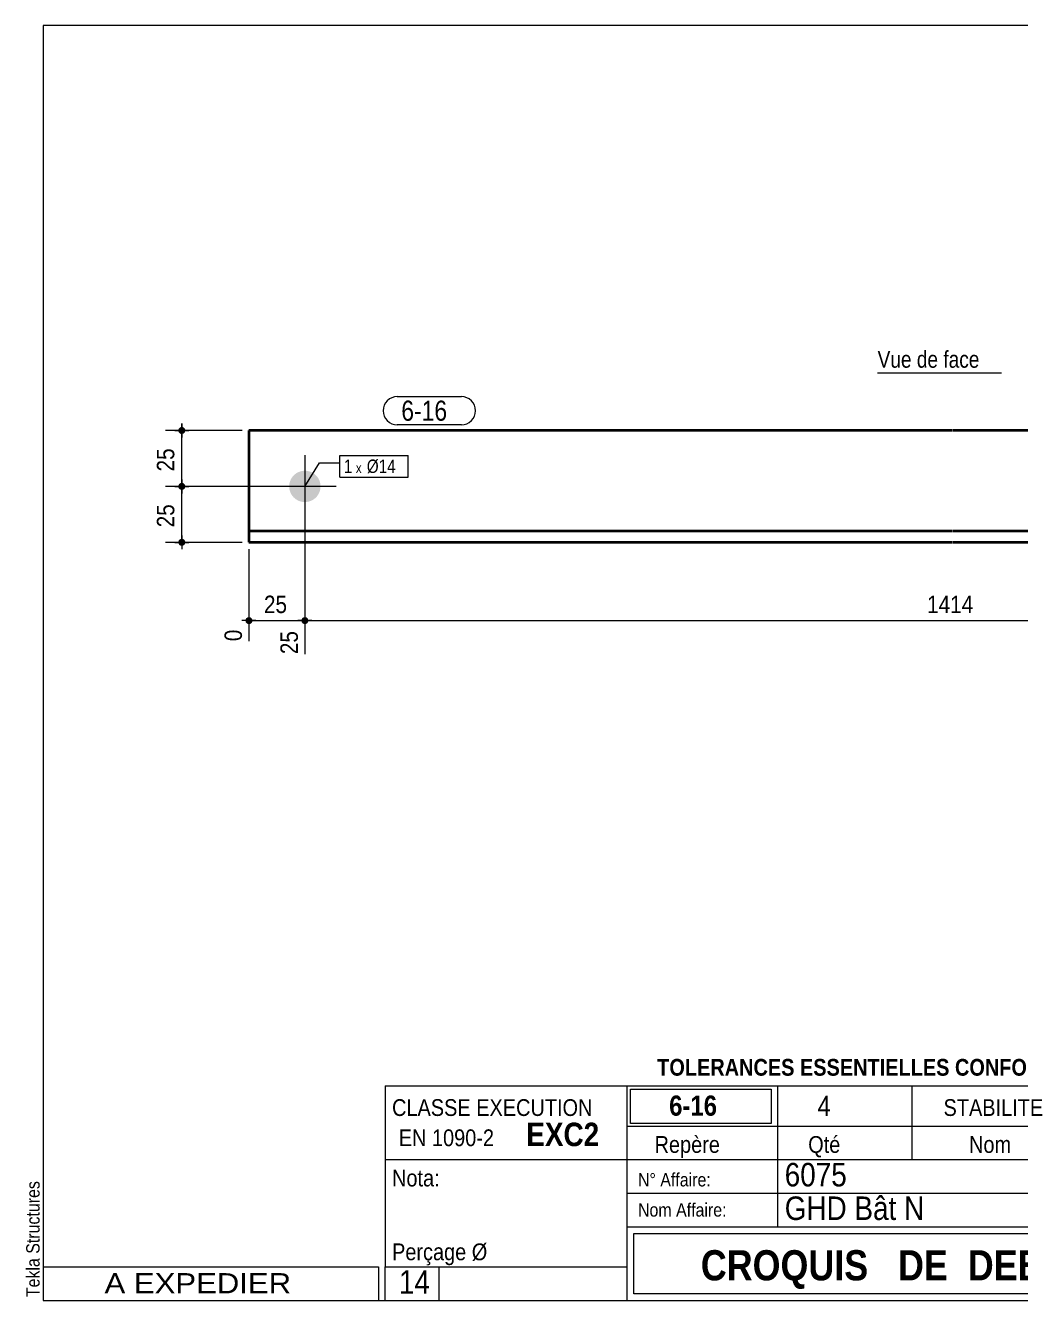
# Model space of a CAD drawing. Header units: millimetres. Extents: x 2 to 287, y 5 to 195.
# Drawn here: x 2.4 to 150.6, y 5 to 195 of the extents above; entities that cross this region are included whole.
import ezdxf

# ---------------------------------------------------------------- set-up
doc = ezdxf.new("R2010")
doc.units = ezdxf.units.MM
for name, color, linetype, lineweight in [('Autre type objet', 1, 'Continuous', 0), ('Boulon', 7, 'Continuous', 0), ('Cotation', 7, 'Continuous', 0), ('Désignation boulon', 3, 'Continuous', 0), ('Feuille dessin', 5, 'Continuous', 0), ('Piece', 2, 'Continuous', 0), ('Repère pièce', 3, 'Continuous', 0)]:
    doc.layers.add(name, color=color, linetype=linetype, lineweight=lineweight)
doc.styles.add('ARIAL', font='ARIAL.TTF')
doc.styles.add('ARIAL_BOLD', font='ARIALBD.TTF')
doc.styles.add('ARIAL_NARROW', font='ARIAL.TTF')
doc.styles.add('COMIC_SANS_MS', font='COMIC.TTF')

# ---------------------------------------------------------------- blocks, each defined once
blk = doc.blocks.new('*A2')
at = {"layer": 'Boulon'}
blk.add_hatch(color=256, dxfattribs=at).paths.add_polyline_path([(44.07, 128.65), (44.13, 128.65), (44.18, 128.64), (44.24, 128.64), (44.3, 128.63), (44.36, 128.62), (44.41, 128.62), (44.47, 128.61), (44.52, 128.59), (44.58, 128.58), (44.64, 128.57), (44.69, 128.55), (44.74, 128.53), (44.8, 128.51), (44.85, 128.49), (44.91, 128.47), (44.96, 128.45), (45.01, 128.43), (45.06, 128.4), (45.11, 128.37), (45.16, 128.35), (45.21, 128.32), (45.26, 128.29), (45.31, 128.26), (45.36, 128.22), (45.4, 128.19), (45.45, 128.16), (45.49, 128.12), (45.54, 128.08), (45.58, 128.05), (45.62, 128.01), (45.66, 127.97), (45.7, 127.93), (45.74, 127.88), (45.78, 127.84), (45.82, 127.8), (45.85, 127.75), (45.89, 127.71), (45.92, 127.66), (45.95, 127.61), (45.98, 127.57), (46.01, 127.52), (46.04, 127.47), (46.07, 127.42), (46.1, 127.37), (46.12, 127.31), (46.15, 127.26), (46.17, 127.21), (46.19, 127.16), (46.21, 127.1), (46.23, 127.05), (46.25, 126.99), (46.26, 126.94), (46.28, 126.88), (46.29, 126.83), (46.3, 126.77), (46.31, 126.72), (46.32, 126.66), (46.33, 126.6), (46.34, 126.55), (46.34, 126.49), (46.34, 126.43), (46.35, 126.37), (46.35, 126.32), (46.35, 126.26), (46.34, 126.2), (46.34, 126.15), (46.34, 126.09), (46.33, 126.03), (46.32, 125.97), (46.31, 125.92), (46.3, 125.86), (46.29, 125.81), (46.28, 125.75), (46.26, 125.69), (46.25, 125.64), (46.23, 125.59), (46.21, 125.53), (46.19, 125.48), (46.17, 125.42), (46.15, 125.37), (46.12, 125.32), (46.1, 125.27), (46.07, 125.22), (46.04, 125.17), (46.01, 125.12), (45.98, 125.07), (45.95, 125.02), (45.92, 124.97), (45.89, 124.93), (45.85, 124.88), (45.82, 124.84), (45.78, 124.79), (45.74, 124.75), (45.7, 124.71), (45.66, 124.67), (45.62, 124.63), (45.58, 124.59), (45.54, 124.55), (45.49, 124.51), (45.45, 124.48), (45.4, 124.44), (45.36, 124.41), (45.31, 124.38), (45.26, 124.35), (45.21, 124.32), (45.16, 124.29), (45.11, 124.26), (45.06, 124.23), (45.01, 124.21), (44.96, 124.18), (44.91, 124.16), (44.85, 124.14), (44.8, 124.12), (44.75, 124.1), (44.69, 124.08), (44.64, 124.07), (44.58, 124.05), (44.53, 124.04), (44.47, 124.03), (44.41, 124.02), (44.36, 124.01), (44.3, 124), (44.24, 123.99), (44.19, 123.99), (44.13, 123.99), (44.07, 123.98), (44.01, 123.98), (43.96, 123.98), (43.9, 123.99), (43.84, 123.99), (43.79, 123.99), (43.73, 124), (43.67, 124.01), (43.61, 124.02), (43.56, 124.03), (43.5, 124.04), (43.45, 124.05), (43.39, 124.07), (43.34, 124.08), (43.28, 124.1), (43.23, 124.12), (43.17, 124.14), (43.12, 124.16), (43.07, 124.18), (43.02, 124.21), (42.96, 124.23), (42.91, 124.26), (42.86, 124.29), (42.81, 124.32), (42.77, 124.35), (42.72, 124.38), (42.67, 124.41), (42.62, 124.44), (42.58, 124.48), (42.53, 124.51), (42.49, 124.55), (42.45, 124.59), (42.4, 124.63), (42.36, 124.67), (42.32, 124.71), (42.28, 124.75), (42.25, 124.79), (42.21, 124.84), (42.17, 124.88), (42.14, 124.93), (42.11, 124.97), (42.07, 125.02), (42.04, 125.07), (42.01, 125.12), (41.98, 125.17), (41.96, 125.22), (41.93, 125.27), (41.9, 125.32), (41.88, 125.37), (41.86, 125.42), (41.84, 125.48), (41.82, 125.53), (41.8, 125.58), (41.78, 125.64), (41.76, 125.69), (41.75, 125.75), (41.74, 125.8), (41.72, 125.86), (41.71, 125.92), (41.71, 125.97), (41.7, 126.03), (41.69, 126.09), (41.69, 126.14), (41.68, 126.2), (41.68, 126.26), (41.68, 126.32), (41.68, 126.37), (41.68, 126.43), (41.69, 126.49), (41.69, 126.54), (41.7, 126.6), (41.71, 126.66), (41.71, 126.72), (41.72, 126.77), (41.74, 126.83), (41.75, 126.88), (41.76, 126.94), (41.78, 126.99), (41.8, 127.05), (41.82, 127.1), (41.84, 127.16), (41.86, 127.21), (41.88, 127.26), (41.9, 127.31), (41.93, 127.37), (41.96, 127.42), (41.98, 127.47), (42.01, 127.52), (42.04, 127.56), (42.07, 127.61), (42.11, 127.66), (42.14, 127.71), (42.17, 127.75), (42.21, 127.8), (42.25, 127.84), (42.28, 127.88), (42.32, 127.93), (42.36, 127.97), (42.4, 128.01), (42.45, 128.05), (42.49, 128.08), (42.53, 128.12), (42.58, 128.16), (42.62, 128.19), (42.67, 128.22), (42.72, 128.26), (42.76, 128.29), (42.81, 128.32), (42.86, 128.35), (42.91, 128.37), (42.96, 128.4), (43.02, 128.43), (43.07, 128.45), (43.12, 128.47), (43.17, 128.49), (43.23, 128.51), (43.28, 128.53), (43.34, 128.55), (43.39, 128.57), (43.45, 128.58), (43.5, 128.59), (43.56, 128.61), (43.61, 128.62), (43.67, 128.62), (43.73, 128.63), (43.78, 128.64), (43.84, 128.64), (43.9, 128.65), (43.96, 128.65), (44.01, 128.65)], flags=17)
at = {"layer": 'Boulon', "linetype": 'Continuous', "lineweight": 0}
for p, q in [((44.01, 130.98), (44.01, 121.65)), ((48.68, 126.32), (39.35, 126.32))]:
    blk.add_line(p, q, dxfattribs=at)
blk = doc.blocks.new('*A3')
at = {"layer": 'Piece', "color": 2, "linetype": 'Continuous', "lineweight": 40}
for p, q in [((35.68, 134.65), (35.68, 119.65)), ((140.51368, 134.65), (35.68, 134.65)), ((245.44736, 134.65), (140.61368, 134.65)), ((245.44736, 119.65), (245.44736, 134.65)), ((35.68, 119.65), (35.68, 117.983333)), ((140.51368, 119.65), (35.68, 119.65)), ((35.68, 117.983333), (140.51368, 117.983333)), ((245.44736, 119.65), (140.61368, 119.65)), ((140.61368, 117.983333), (245.44736, 117.983333)), ((245.44736, 117.983333), (245.44736, 119.65))]:
    blk.add_line(p, q, dxfattribs=at)
blk = doc.blocks.new('*A4')
at = {"layer": 'Feuille dessin', "linetype": 'Continuous', "lineweight": 0}
for p, q in [((282, 195), (5, 195)), ((5, 195), (5, 5)), ((282, 5), (282, 195)), ((5, 5), (282, 5))]:
    blk.add_line(p, q, dxfattribs=at)
at = {"layer": 'Feuille dessin', "style": 'ARIAL', "width": 0.85}
blk.add_text('Tekla Structures', height=2, rotation=90, dxfattribs=at).set_placement((4.5, 5.5))
blk = doc.blocks.new('*A6')
at = {"layer": 'Autre type objet', "linetype": 'Continuous', "lineweight": 0}
for p, q in [((56, 37), (92, 37)), ((56, 37), (56, 10)), ((92, 37), (92, 10)), ((56, 26), (92, 26)), ((56, 10), (92, 10)), ((56, 5), (56, 10)), ((64, 5), (64, 10)), ((56, 5), (64, 5))]:
    blk.add_line(p, q, dxfattribs=at)
at = {"layer": 'Autre type objet', "width": 0.85}
for s, height, style, p in [('CLASSE EXECUTION', 2.5, 'ARIAL', (57, 32.5)), ('EN 1090-2', 2.5, 'ARIAL', (58, 28)), ('EXC2', 3.5, 'ARIAL_BOLD', (77, 28)), ('Nota:', 2.5, 'ARIAL', (57, 22)), ('Perçage Ø', 2.5, 'ARIAL', (57, 11)), ('14', 3.5, 'ARIAL_NARROW', (58.014234, 6))]:
    blk.add_text(s, height=height, dxfattribs=dict(at, style=style)).set_placement(p)
blk = doc.blocks.new('*A7')
at = {"layer": 'Autre type objet', "linetype": 'Continuous', "lineweight": 0}
for p, q in [((92, 37), (282, 37)), ((92, 37), (92, 31)), ((92.51953, 36.5), (113.5, 36.5)), ((92.51953, 31.394341), (92.51953, 36.5)), ((113.5, 36.5), (113.5, 31.394341)), ((114.5, 31), (114.5, 37)), ((134.5, 31), (134.5, 37)), ((160, 31), (160, 37)), ((195, 31), (195, 37)), ((212, 31), (212, 37)), ((228, 31), (228, 37)), ((263.5, 31), (263.5, 37)), ((282, 31), (282, 37)), ((92, 31), (282, 31)), ((92, 31), (92, 5)), ((113.5, 31.394341), (92.51953, 31.394341)), ((114.5, 16), (114.5, 31)), ((134.5, 26), (134.5, 31)), ((160, 26), (160, 31)), ((195, 26), (195, 31)), ((212, 26), (212, 31)), ((228, 26), (228, 31)), ((263.5, 26), (263.5, 31)), ((282, 5), (282, 31)), ((92, 26), (282, 26)), ((181, 26), (181, 5)), ((208, 26), (208, 5)), ((241.262466, 5), (241.262466, 26)), ((92, 21), (241.327069, 20.935451)), ((92, 16), (181, 16)), ((181, 16), (241.297815, 16.021151)), ((93, 15), (180, 15)), ((93, 6), (93, 15)), ((180, 15), (180, 6)), ((181, 11), (241.217807, 10.969512)), ((180, 6), (93, 6)), ((92, 5), (282, 5))]:
    blk.add_line(p, q, dxfattribs=at)
at = {"layer": 'Autre type objet', "width": 0.85}
for s, height, style, p in [('TOLERANCES ESSENTIELLES CONFORMES A LA NORME 1090-1', 2.5, 'ARIAL_BOLD', (96.5, 38.5)), ('6-16', 3, 'ARIAL_BOLD', (98.285724, 32.540141)), ('4', 3, 'ARIAL', (120.389893, 32.5)), ('STABILITE', 2.5, 'ARIAL', (139.159546, 32.5)), ('L50*50*5', 2.5, 'ARIAL', (169.146973, 32.5)), ('1464', 3, 'ARIAL', (199.053223, 32.5)), ('S235JR', 3, 'ARIAL', (212.880127, 32.5)), ('PEINTURE', 2.5, 'ARIAL', (237.24646, 32.5)), ('5.5', 3, 'ARIAL', (270.222412, 32.5)), ('Repère', 2.5, 'ARIAL', (96.112978, 27)), ('Qté', 2.5, 'ARIAL', (119, 27)), ('Nom', 2.5, 'ARIAL', (142.961426, 27)), ('Profil', 2.5, 'ARIAL', (173.903564, 27)), ('Longueur', 2.5, 'ARIAL', (197, 27)), ('Qualité', 2.5, 'ARIAL', (214.218018, 27)), ('Finition', 2.5, 'ARIAL', (243, 27)), ('Poids U', 2.5, 'ARIAL', (264, 27)), ('(Kg)', 2, 'ARIAL', (276.5, 27)), ('6075', 3.5, 'ARIAL', (115.5, 22)), ('N° Affaire:', 2, 'ARIAL', (93.640566, 22)), ('Indice de révision:', 2, 'ARIAL', (183, 22)), ('CHARPENTES', 3, 'ARIAL_BOLD', (247.5, 18)), ('Nom Affaire:', 2, 'ARIAL', (93.640566, 17.5)), ('GHD Bât N', 3.5, 'ARIAL', (115.5, 17)), ('Date de révision:', 2, 'ARIAL', (183, 17)), ('Date de création:', 2, 'ARIAL', (183, 12)), ('03.04.2017', 2.5, 'ARIAL', (209, 12)), ('SAINT CLAIR', 3, 'ARIAL_BOLD', (248.5, 11.5)), ('CROQUIS   DE  DEBIT', 4.5, 'ARIAL_BOLD', (103, 8)), ('SD', 2.5, 'ARIAL', (209, 7)), ('Dessinateur:', 2, 'ARIAL', (183, 7))]:
    blk.add_text(s, height=height, dxfattribs=dict(at, style=style)).set_placement(p)
blk = doc.blocks.new('*A8')
at = {"layer": 'Autre type objet', "linetype": 'Continuous', "lineweight": 0}
for p, q in [((5, 10), (55, 10)), ((5, 10), (5, 5)), ((55, 10), (55, 5)), ((5, 5), (55, 5))]:
    blk.add_line(p, q, dxfattribs=at)
at = {"layer": 'Autre type objet', "style": 'ARIAL', "width": 1.105}
blk.add_text('A EXPEDIER', height=3, dxfattribs=at).set_placement((14.169647, 6.073465))
blk = doc.blocks.new('*A9')
at = {"layer": 'Cotation'}
for points in [[(25.65, 125.8), (25.63, 125.8), (25.6, 125.8), (25.58, 125.81), (25.55, 125.81), (25.53, 125.82), (25.5, 125.83), (25.48, 125.84), (25.46, 125.85), (25.43, 125.86), (25.41, 125.87), (25.39, 125.88), (25.37, 125.9), (25.35, 125.91), (25.33, 125.93), (25.31, 125.95), (25.29, 125.97), (25.28, 125.99), (25.26, 126.01), (25.25, 126.03), (25.23, 126.05), (25.22, 126.07), (25.21, 126.09), (25.2, 126.12), (25.19, 126.14), (25.18, 126.17), (25.18, 126.19), (25.17, 126.22), (25.17, 126.24), (25.16, 126.27), (25.16, 126.29), (25.16, 126.32), (25.16, 126.34), (25.16, 126.37), (25.17, 126.39), (25.17, 126.42), (25.18, 126.44), (25.18, 126.47), (25.19, 126.49), (25.2, 126.52), (25.21, 126.54), (25.22, 126.56), (25.23, 126.58), (25.25, 126.61), (25.26, 126.63), (25.28, 126.65), (25.29, 126.67), (25.31, 126.68), (25.33, 126.7), (25.35, 126.72), (25.37, 126.73), (25.39, 126.75), (25.41, 126.76), (25.43, 126.78), (25.46, 126.79), (25.48, 126.8), (25.5, 126.81), (25.53, 126.81), (25.55, 126.82), (25.58, 126.83), (25.6, 126.83), (25.63, 126.83), (25.65, 126.84), (25.68, 126.84), (25.71, 126.84), (25.73, 126.83), (25.76, 126.83), (25.78, 126.83), (25.81, 126.82), (25.83, 126.81), (25.86, 126.81), (25.88, 126.8), (25.9, 126.79), (25.93, 126.78), (25.95, 126.76), (25.97, 126.75), (25.99, 126.73), (26.01, 126.72), (26.03, 126.7), (26.05, 126.68), (26.07, 126.67), (26.08, 126.65), (26.1, 126.63), (26.11, 126.61), (26.13, 126.58), (26.14, 126.56), (26.15, 126.54), (26.16, 126.52), (26.17, 126.49), (26.18, 126.47), (26.18, 126.44), (26.19, 126.42), (26.19, 126.39), (26.2, 126.37), (26.2, 126.34), (26.2, 126.32), (26.2, 126.29), (26.2, 126.27), (26.19, 126.24), (26.19, 126.22), (26.18, 126.19), (26.18, 126.17), (26.17, 126.14), (26.16, 126.12), (26.15, 126.09), (26.14, 126.07), (26.13, 126.05), (26.11, 126.03), (26.1, 126.01), (26.08, 125.99), (26.07, 125.97), (26.05, 125.95), (26.03, 125.93), (26.01, 125.91), (25.99, 125.9), (25.97, 125.88), (25.95, 125.87), (25.93, 125.86), (25.9, 125.85), (25.88, 125.84), (25.86, 125.83), (25.83, 125.82), (25.81, 125.81), (25.78, 125.81), (25.76, 125.8), (25.73, 125.8), (25.71, 125.8), (25.68, 125.8)], [(25.65, 117.46), (25.63, 117.47), (25.6, 117.47), (25.58, 117.47), (25.55, 117.48), (25.53, 117.49), (25.5, 117.49), (25.48, 117.5), (25.46, 117.51), (25.43, 117.52), (25.41, 117.54), (25.39, 117.55), (25.37, 117.57), (25.35, 117.58), (25.33, 117.6), (25.31, 117.62), (25.29, 117.63), (25.28, 117.65), (25.26, 117.67), (25.25, 117.69), (25.23, 117.72), (25.22, 117.74), (25.21, 117.76), (25.2, 117.78), (25.19, 117.81), (25.18, 117.83), (25.18, 117.86), (25.17, 117.88), (25.17, 117.91), (25.16, 117.93), (25.16, 117.96), (25.16, 117.98), (25.16, 118.01), (25.16, 118.03), (25.17, 118.06), (25.17, 118.08), (25.18, 118.11), (25.18, 118.13), (25.19, 118.16), (25.2, 118.18), (25.21, 118.21), (25.22, 118.23), (25.23, 118.25), (25.25, 118.27), (25.26, 118.29), (25.28, 118.31), (25.29, 118.33), (25.31, 118.35), (25.33, 118.37), (25.35, 118.39), (25.37, 118.4), (25.39, 118.42), (25.41, 118.43), (25.43, 118.44), (25.46, 118.45), (25.48, 118.46), (25.5, 118.47), (25.53, 118.48), (25.55, 118.49), (25.58, 118.49), (25.6, 118.5), (25.63, 118.5), (25.65, 118.5), (25.68, 118.5), (25.71, 118.5), (25.73, 118.5), (25.76, 118.5), (25.78, 118.49), (25.81, 118.49), (25.83, 118.48), (25.86, 118.47), (25.88, 118.46), (25.9, 118.45), (25.93, 118.44), (25.95, 118.43), (25.97, 118.42), (25.99, 118.4), (26.01, 118.39), (26.03, 118.37), (26.05, 118.35), (26.07, 118.33), (26.08, 118.31), (26.1, 118.29), (26.11, 118.27), (26.13, 118.25), (26.14, 118.23), (26.15, 118.21), (26.16, 118.18), (26.17, 118.16), (26.18, 118.13), (26.18, 118.11), (26.19, 118.08), (26.19, 118.06), (26.2, 118.03), (26.2, 118.01), (26.2, 117.98), (26.2, 117.96), (26.2, 117.93), (26.19, 117.91), (26.19, 117.88), (26.18, 117.86), (26.18, 117.83), (26.17, 117.81), (26.16, 117.78), (26.15, 117.76), (26.14, 117.74), (26.13, 117.72), (26.11, 117.69), (26.1, 117.67), (26.08, 117.65), (26.07, 117.63), (26.05, 117.62), (26.03, 117.6), (26.01, 117.58), (25.99, 117.57), (25.97, 117.55), (25.95, 117.54), (25.93, 117.52), (25.9, 117.51), (25.88, 117.5), (25.86, 117.49), (25.83, 117.49), (25.81, 117.48), (25.78, 117.47), (25.76, 117.47), (25.73, 117.47), (25.71, 117.46), (25.68, 117.46)]]:
    blk.add_hatch(color=256, dxfattribs=at).paths.add_polyline_path(points, flags=17)
at = {"layer": 'Cotation', "linetype": 'Continuous', "lineweight": 0}
for p, q in [((25.68, 127.36), (25.68, 125.28)), ((25.68, 126.32), (25.68, 127.36)), ((43.01, 126.32), (23.26, 126.32)), ((24.64, 126.32), (26.72, 126.32)), ((25.68, 117.98), (25.68, 126.32)), ((34.68, 117.98), (23.26, 117.98)), ((24.64, 117.98), (26.72, 117.98)), ((25.68, 119.02), (25.68, 116.94)), ((25.68, 117.98), (25.68, 116.94))]:
    blk.add_line(p, q, dxfattribs=at)
at = {"layer": 'Cotation'}
for p in [(25.68, 126.32), (25.68, 117.98)]:
    blk.add_point(p, dxfattribs=at)
at = {"layer": 'Cotation', "style": 'ARIAL', "width": 0.85}
blk.add_text('25', height=2.6, rotation=90.0002, dxfattribs=at).set_placement((24.56, 120.22))
blk = doc.blocks.new('*A10')
at = {"layer": 'Cotation'}
for points in [[(25.65, 134.13), (25.63, 134.13), (25.6, 134.14), (25.58, 134.14), (25.55, 134.15), (25.53, 134.15), (25.5, 134.16), (25.48, 134.17), (25.46, 134.18), (25.43, 134.19), (25.41, 134.2), (25.39, 134.22), (25.37, 134.23), (25.35, 134.25), (25.33, 134.26), (25.31, 134.28), (25.29, 134.3), (25.28, 134.32), (25.26, 134.34), (25.25, 134.36), (25.23, 134.38), (25.22, 134.4), (25.21, 134.43), (25.2, 134.45), (25.19, 134.47), (25.18, 134.5), (25.18, 134.52), (25.17, 134.55), (25.17, 134.57), (25.16, 134.6), (25.16, 134.62), (25.16, 134.65), (25.16, 134.68), (25.16, 134.7), (25.17, 134.73), (25.17, 134.75), (25.18, 134.78), (25.18, 134.8), (25.19, 134.83), (25.2, 134.85), (25.21, 134.87), (25.22, 134.9), (25.23, 134.92), (25.25, 134.94), (25.26, 134.96), (25.28, 134.98), (25.29, 135), (25.31, 135.02), (25.33, 135.04), (25.35, 135.05), (25.37, 135.07), (25.39, 135.08), (25.41, 135.1), (25.43, 135.11), (25.46, 135.12), (25.48, 135.13), (25.5, 135.14), (25.53, 135.15), (25.55, 135.15), (25.58, 135.16), (25.6, 135.16), (25.63, 135.17), (25.65, 135.17), (25.68, 135.17), (25.71, 135.17), (25.73, 135.17), (25.76, 135.16), (25.78, 135.16), (25.81, 135.15), (25.83, 135.15), (25.86, 135.14), (25.88, 135.13), (25.9, 135.12), (25.93, 135.11), (25.95, 135.1), (25.97, 135.08), (25.99, 135.07), (26.01, 135.05), (26.03, 135.04), (26.05, 135.02), (26.07, 135), (26.08, 134.98), (26.1, 134.96), (26.11, 134.94), (26.13, 134.92), (26.14, 134.9), (26.15, 134.87), (26.16, 134.85), (26.17, 134.83), (26.18, 134.8), (26.18, 134.78), (26.19, 134.75), (26.19, 134.73), (26.2, 134.7), (26.2, 134.68), (26.2, 134.65), (26.2, 134.62), (26.2, 134.6), (26.19, 134.57), (26.19, 134.55), (26.18, 134.52), (26.18, 134.5), (26.17, 134.47), (26.16, 134.45), (26.15, 134.43), (26.14, 134.4), (26.13, 134.38), (26.11, 134.36), (26.1, 134.34), (26.08, 134.32), (26.07, 134.3), (26.05, 134.28), (26.03, 134.26), (26.01, 134.25), (25.99, 134.23), (25.97, 134.22), (25.95, 134.2), (25.93, 134.19), (25.9, 134.18), (25.88, 134.17), (25.86, 134.16), (25.83, 134.15), (25.81, 134.15), (25.78, 134.14), (25.76, 134.14), (25.73, 134.13), (25.71, 134.13), (25.68, 134.13)], [(25.65, 125.8), (25.63, 125.8), (25.6, 125.8), (25.58, 125.81), (25.55, 125.81), (25.53, 125.82), (25.5, 125.83), (25.48, 125.84), (25.46, 125.85), (25.43, 125.86), (25.41, 125.87), (25.39, 125.88), (25.37, 125.9), (25.35, 125.91), (25.33, 125.93), (25.31, 125.95), (25.29, 125.97), (25.28, 125.99), (25.26, 126.01), (25.25, 126.03), (25.23, 126.05), (25.22, 126.07), (25.21, 126.09), (25.2, 126.12), (25.19, 126.14), (25.18, 126.17), (25.18, 126.19), (25.17, 126.22), (25.17, 126.24), (25.16, 126.27), (25.16, 126.29), (25.16, 126.32), (25.16, 126.34), (25.16, 126.37), (25.17, 126.39), (25.17, 126.42), (25.18, 126.44), (25.18, 126.47), (25.19, 126.49), (25.2, 126.52), (25.21, 126.54), (25.22, 126.56), (25.23, 126.58), (25.25, 126.61), (25.26, 126.63), (25.28, 126.65), (25.29, 126.67), (25.31, 126.68), (25.33, 126.7), (25.35, 126.72), (25.37, 126.73), (25.39, 126.75), (25.41, 126.76), (25.43, 126.78), (25.46, 126.79), (25.48, 126.8), (25.5, 126.81), (25.53, 126.81), (25.55, 126.82), (25.58, 126.83), (25.6, 126.83), (25.63, 126.83), (25.65, 126.84), (25.68, 126.84), (25.71, 126.84), (25.73, 126.83), (25.76, 126.83), (25.78, 126.83), (25.81, 126.82), (25.83, 126.81), (25.86, 126.81), (25.88, 126.8), (25.9, 126.79), (25.93, 126.78), (25.95, 126.76), (25.97, 126.75), (25.99, 126.73), (26.01, 126.72), (26.03, 126.7), (26.05, 126.68), (26.07, 126.67), (26.08, 126.65), (26.1, 126.63), (26.11, 126.61), (26.13, 126.58), (26.14, 126.56), (26.15, 126.54), (26.16, 126.52), (26.17, 126.49), (26.18, 126.47), (26.18, 126.44), (26.19, 126.42), (26.19, 126.39), (26.2, 126.37), (26.2, 126.34), (26.2, 126.32), (26.2, 126.29), (26.2, 126.27), (26.19, 126.24), (26.19, 126.22), (26.18, 126.19), (26.18, 126.17), (26.17, 126.14), (26.16, 126.12), (26.15, 126.09), (26.14, 126.07), (26.13, 126.05), (26.11, 126.03), (26.1, 126.01), (26.08, 125.99), (26.07, 125.97), (26.05, 125.95), (26.03, 125.93), (26.01, 125.91), (25.99, 125.9), (25.97, 125.88), (25.95, 125.87), (25.93, 125.86), (25.9, 125.85), (25.88, 125.84), (25.86, 125.83), (25.83, 125.82), (25.81, 125.81), (25.78, 125.81), (25.76, 125.8), (25.73, 125.8), (25.71, 125.8), (25.68, 125.8)]]:
    blk.add_hatch(color=256, dxfattribs=at).paths.add_polyline_path(points, flags=17)
at = {"layer": 'Cotation', "linetype": 'Continuous', "lineweight": 0}
for p, q in [((25.68, 135.69), (25.68, 133.61)), ((25.68, 134.65), (25.68, 135.69)), ((34.68, 134.65), (23.26, 134.65)), ((24.64, 134.65), (26.72, 134.65)), ((25.68, 126.32), (25.68, 134.65)), ((25.68, 127.36), (25.68, 125.28)), ((43.01, 126.32), (23.26, 126.32)), ((24.64, 126.32), (26.72, 126.32)), ((25.68, 126.32), (25.68, 125.28))]:
    blk.add_line(p, q, dxfattribs=at)
at = {"layer": 'Cotation'}
for p in [(25.68, 134.65), (25.68, 126.32)]:
    blk.add_point(p, dxfattribs=at)
at = {"layer": 'Cotation', "style": 'ARIAL', "width": 0.85}
blk.add_text('25', height=2.6, rotation=90.0002, dxfattribs=at).set_placement((24.56, 128.55))
blk = doc.blocks.new('*A13')
at = {"layer": 'Cotation'}
for points in [[(35.65, 105.8), (35.63, 105.8), (35.6, 105.8), (35.58, 105.81), (35.55, 105.81), (35.53, 105.82), (35.5, 105.83), (35.48, 105.84), (35.46, 105.85), (35.43, 105.86), (35.41, 105.87), (35.39, 105.88), (35.37, 105.9), (35.35, 105.91), (35.33, 105.93), (35.31, 105.95), (35.29, 105.97), (35.28, 105.99), (35.26, 106.01), (35.25, 106.03), (35.23, 106.05), (35.22, 106.07), (35.21, 106.09), (35.2, 106.12), (35.19, 106.14), (35.18, 106.17), (35.18, 106.19), (35.17, 106.22), (35.17, 106.24), (35.16, 106.27), (35.16, 106.29), (35.16, 106.32), (35.16, 106.34), (35.16, 106.37), (35.17, 106.39), (35.17, 106.42), (35.18, 106.44), (35.18, 106.47), (35.19, 106.49), (35.2, 106.52), (35.21, 106.54), (35.22, 106.56), (35.23, 106.58), (35.25, 106.61), (35.26, 106.63), (35.28, 106.65), (35.29, 106.67), (35.31, 106.68), (35.33, 106.7), (35.35, 106.72), (35.37, 106.73), (35.39, 106.75), (35.41, 106.76), (35.43, 106.78), (35.46, 106.79), (35.48, 106.8), (35.5, 106.81), (35.53, 106.81), (35.55, 106.82), (35.58, 106.83), (35.6, 106.83), (35.63, 106.83), (35.65, 106.84), (35.68, 106.84), (35.71, 106.84), (35.73, 106.83), (35.76, 106.83), (35.78, 106.83), (35.81, 106.82), (35.83, 106.81), (35.86, 106.81), (35.88, 106.8), (35.9, 106.79), (35.93, 106.78), (35.95, 106.76), (35.97, 106.75), (35.99, 106.73), (36.01, 106.72), (36.03, 106.7), (36.05, 106.68), (36.07, 106.67), (36.08, 106.65), (36.1, 106.63), (36.11, 106.61), (36.13, 106.58), (36.14, 106.56), (36.15, 106.54), (36.16, 106.52), (36.17, 106.49), (36.18, 106.47), (36.18, 106.44), (36.19, 106.42), (36.19, 106.39), (36.2, 106.37), (36.2, 106.34), (36.2, 106.32), (36.2, 106.29), (36.2, 106.27), (36.19, 106.24), (36.19, 106.22), (36.18, 106.19), (36.18, 106.17), (36.17, 106.14), (36.16, 106.12), (36.15, 106.09), (36.14, 106.07), (36.13, 106.05), (36.11, 106.03), (36.1, 106.01), (36.08, 105.99), (36.07, 105.97), (36.05, 105.95), (36.03, 105.93), (36.01, 105.91), (35.99, 105.9), (35.97, 105.88), (35.95, 105.87), (35.93, 105.86), (35.9, 105.85), (35.88, 105.84), (35.86, 105.83), (35.83, 105.82), (35.81, 105.81), (35.78, 105.81), (35.76, 105.8), (35.73, 105.8), (35.71, 105.8), (35.68, 105.8)], [(43.99, 105.8), (43.96, 105.8), (43.94, 105.8), (43.91, 105.81), (43.89, 105.81), (43.86, 105.82), (43.84, 105.83), (43.81, 105.84), (43.79, 105.85), (43.77, 105.86), (43.75, 105.87), (43.72, 105.88), (43.7, 105.9), (43.68, 105.91), (43.66, 105.93), (43.65, 105.95), (43.63, 105.97), (43.61, 105.99), (43.6, 106.01), (43.58, 106.03), (43.57, 106.05), (43.55, 106.07), (43.54, 106.09), (43.53, 106.12), (43.52, 106.14), (43.52, 106.17), (43.51, 106.19), (43.5, 106.22), (43.5, 106.24), (43.5, 106.27), (43.49, 106.29), (43.49, 106.32), (43.49, 106.34), (43.5, 106.37), (43.5, 106.39), (43.5, 106.42), (43.51, 106.44), (43.52, 106.47), (43.52, 106.49), (43.53, 106.52), (43.54, 106.54), (43.55, 106.56), (43.57, 106.58), (43.58, 106.61), (43.6, 106.63), (43.61, 106.65), (43.63, 106.67), (43.65, 106.68), (43.66, 106.7), (43.68, 106.72), (43.7, 106.73), (43.72, 106.75), (43.75, 106.76), (43.77, 106.78), (43.79, 106.79), (43.81, 106.8), (43.84, 106.81), (43.86, 106.81), (43.89, 106.82), (43.91, 106.83), (43.94, 106.83), (43.96, 106.83), (43.99, 106.84), (44.01, 106.84), (44.04, 106.84), (44.06, 106.83), (44.09, 106.83), (44.11, 106.83), (44.14, 106.82), (44.16, 106.81), (44.19, 106.81), (44.21, 106.8), (44.24, 106.79), (44.26, 106.78), (44.28, 106.76), (44.3, 106.75), (44.32, 106.73), (44.34, 106.72), (44.36, 106.7), (44.38, 106.68), (44.4, 106.67), (44.42, 106.65), (44.43, 106.63), (44.45, 106.61), (44.46, 106.58), (44.47, 106.56), (44.48, 106.54), (44.49, 106.52), (44.5, 106.49), (44.51, 106.47), (44.52, 106.44), (44.52, 106.42), (44.53, 106.39), (44.53, 106.37), (44.53, 106.34), (44.53, 106.32), (44.53, 106.29), (44.53, 106.27), (44.53, 106.24), (44.52, 106.22), (44.52, 106.19), (44.51, 106.17), (44.5, 106.14), (44.49, 106.12), (44.48, 106.09), (44.47, 106.07), (44.46, 106.05), (44.45, 106.03), (44.43, 106.01), (44.42, 105.99), (44.4, 105.97), (44.38, 105.95), (44.36, 105.93), (44.34, 105.91), (44.32, 105.9), (44.3, 105.88), (44.28, 105.87), (44.26, 105.86), (44.24, 105.85), (44.21, 105.84), (44.19, 105.83), (44.16, 105.82), (44.14, 105.81), (44.11, 105.81), (44.09, 105.8), (44.06, 105.8), (44.04, 105.8), (44.01, 105.8)]]:
    blk.add_hatch(color=256, dxfattribs=at).paths.add_polyline_path(points, flags=17)
at = {"layer": 'Cotation', "linetype": 'Continuous', "lineweight": 0}
for p, q in [((44.01, 125.32), (44.01, 101.32)), ((35.68, 116.98), (35.68, 103.25)), ((35.68, 107.36), (35.68, 105.28)), ((44.01, 107.36), (44.01, 105.28)), ((36.72, 106.32), (34.64, 106.32)), ((35.68, 106.32), (34.64, 106.32)), ((35.68, 106.32), (44.01, 106.32)), ((45.05, 106.32), (42.97, 106.32)), ((44.01, 106.32), (45.05, 106.32))]:
    blk.add_line(p, q, dxfattribs=at)
at = {"layer": 'Cotation'}
for p in [(35.68, 106.32), (44.01, 106.32)]:
    blk.add_point(p, dxfattribs=at)
at = {"layer": 'Cotation', "style": 'ARIAL', "width": 0.85}
blk.add_text('25', height=2.6, dxfattribs=at).set_placement((37.92, 107.44))
for s, p in [('0', (34.64, 103.25)), ('25', (42.97, 101.32))]:
    blk.add_text(s, height=2.6, rotation=90.0002, dxfattribs=at).set_placement(p)
blk = doc.blocks.new('*A14')
at = {"layer": 'Cotation'}
for points in [[(43.99, 105.8), (43.96, 105.8), (43.94, 105.8), (43.91, 105.81), (43.89, 105.81), (43.86, 105.82), (43.84, 105.83), (43.81, 105.84), (43.79, 105.85), (43.77, 105.86), (43.75, 105.87), (43.72, 105.88), (43.7, 105.9), (43.68, 105.91), (43.66, 105.93), (43.65, 105.95), (43.63, 105.97), (43.61, 105.99), (43.6, 106.01), (43.58, 106.03), (43.57, 106.05), (43.55, 106.07), (43.54, 106.09), (43.53, 106.12), (43.52, 106.14), (43.52, 106.17), (43.51, 106.19), (43.5, 106.22), (43.5, 106.24), (43.5, 106.27), (43.49, 106.29), (43.49, 106.32), (43.49, 106.34), (43.5, 106.37), (43.5, 106.39), (43.5, 106.42), (43.51, 106.44), (43.52, 106.47), (43.52, 106.49), (43.53, 106.52), (43.54, 106.54), (43.55, 106.56), (43.57, 106.58), (43.58, 106.61), (43.6, 106.63), (43.61, 106.65), (43.63, 106.67), (43.65, 106.68), (43.66, 106.7), (43.68, 106.72), (43.7, 106.73), (43.72, 106.75), (43.75, 106.76), (43.77, 106.78), (43.79, 106.79), (43.81, 106.8), (43.84, 106.81), (43.86, 106.81), (43.89, 106.82), (43.91, 106.83), (43.94, 106.83), (43.96, 106.83), (43.99, 106.84), (44.01, 106.84), (44.04, 106.84), (44.06, 106.83), (44.09, 106.83), (44.11, 106.83), (44.14, 106.82), (44.16, 106.81), (44.19, 106.81), (44.21, 106.8), (44.24, 106.79), (44.26, 106.78), (44.28, 106.76), (44.3, 106.75), (44.32, 106.73), (44.34, 106.72), (44.36, 106.7), (44.38, 106.68), (44.4, 106.67), (44.42, 106.65), (44.43, 106.63), (44.45, 106.61), (44.46, 106.58), (44.47, 106.56), (44.48, 106.54), (44.49, 106.52), (44.5, 106.49), (44.51, 106.47), (44.52, 106.44), (44.52, 106.42), (44.53, 106.39), (44.53, 106.37), (44.53, 106.34), (44.53, 106.32), (44.53, 106.29), (44.53, 106.27), (44.53, 106.24), (44.52, 106.22), (44.52, 106.19), (44.51, 106.17), (44.5, 106.14), (44.49, 106.12), (44.48, 106.09), (44.47, 106.07), (44.46, 106.05), (44.45, 106.03), (44.43, 106.01), (44.42, 105.99), (44.4, 105.97), (44.38, 105.95), (44.36, 105.93), (44.34, 105.91), (44.32, 105.9), (44.3, 105.88), (44.28, 105.87), (44.26, 105.86), (44.24, 105.85), (44.21, 105.84), (44.19, 105.83), (44.16, 105.82), (44.14, 105.81), (44.11, 105.81), (44.09, 105.8), (44.06, 105.8), (44.04, 105.8), (44.01, 105.8)], [(237.09, 105.8), (237.06, 105.8), (237.04, 105.8), (237.01, 105.81), (236.99, 105.81), (236.96, 105.82), (236.94, 105.83), (236.92, 105.84), (236.89, 105.85), (236.87, 105.86), (236.85, 105.87), (236.83, 105.88), (236.8, 105.9), (236.78, 105.91), (236.76, 105.93), (236.75, 105.95), (236.73, 105.97), (236.71, 105.99), (236.7, 106.01), (236.68, 106.03), (236.67, 106.05), (236.66, 106.07), (236.64, 106.09), (236.63, 106.12), (236.62, 106.14), (236.62, 106.17), (236.61, 106.19), (236.6, 106.22), (236.6, 106.24), (236.6, 106.27), (236.59, 106.29), (236.59, 106.32), (236.59, 106.34), (236.6, 106.37), (236.6, 106.39), (236.6, 106.42), (236.61, 106.44), (236.62, 106.47), (236.62, 106.49), (236.63, 106.52), (236.64, 106.54), (236.66, 106.56), (236.67, 106.58), (236.68, 106.61), (236.7, 106.63), (236.71, 106.65), (236.73, 106.67), (236.75, 106.68), (236.76, 106.7), (236.78, 106.72), (236.8, 106.73), (236.83, 106.75), (236.85, 106.76), (236.87, 106.78), (236.89, 106.79), (236.92, 106.8), (236.94, 106.81), (236.96, 106.81), (236.99, 106.82), (237.01, 106.83), (237.04, 106.83), (237.06, 106.83), (237.09, 106.84), (237.11, 106.84), (237.14, 106.84), (237.16, 106.83), (237.19, 106.83), (237.22, 106.83), (237.24, 106.82), (237.26, 106.81), (237.29, 106.81), (237.31, 106.8), (237.34, 106.79), (237.36, 106.78), (237.38, 106.76), (237.4, 106.75), (237.42, 106.73), (237.44, 106.72), (237.46, 106.7), (237.48, 106.68), (237.5, 106.67), (237.52, 106.65), (237.53, 106.63), (237.55, 106.61), (237.56, 106.58), (237.57, 106.56), (237.58, 106.54), (237.59, 106.52), (237.6, 106.49), (237.61, 106.47), (237.62, 106.44), (237.62, 106.42), (237.63, 106.39), (237.63, 106.37), (237.63, 106.34), (237.63, 106.32), (237.63, 106.29), (237.63, 106.27), (237.63, 106.24), (237.62, 106.22), (237.62, 106.19), (237.61, 106.17), (237.6, 106.14), (237.59, 106.12), (237.58, 106.09), (237.57, 106.07), (237.56, 106.05), (237.55, 106.03), (237.53, 106.01), (237.52, 105.99), (237.5, 105.97), (237.48, 105.95), (237.46, 105.93), (237.44, 105.91), (237.42, 105.9), (237.4, 105.88), (237.38, 105.87), (237.36, 105.86), (237.34, 105.85), (237.31, 105.84), (237.29, 105.83), (237.26, 105.82), (237.24, 105.81), (237.22, 105.81), (237.19, 105.8), (237.16, 105.8), (237.14, 105.8), (237.11, 105.8)]]:
    blk.add_hatch(color=256, dxfattribs=at).paths.add_polyline_path(points, flags=17)
at = {"layer": 'Cotation', "linetype": 'Continuous', "lineweight": 0}
for p, q in [((44.01, 125.32), (44.01, 101.32)), ((237.11, 125.32), (237.11, 97.46)), ((44.01, 107.36), (44.01, 105.28)), ((237.11, 107.36), (237.11, 105.28)), ((45.05, 106.32), (42.97, 106.32)), ((44.01, 106.32), (42.97, 106.32)), ((44.01, 106.32), (237.11, 106.32)), ((238.15, 106.32), (236.07, 106.32)), ((237.11, 106.32), (238.15, 106.32))]:
    blk.add_line(p, q, dxfattribs=at)
at = {"layer": 'Cotation'}
for p in [(44.01, 106.32), (237.11, 106.32)]:
    blk.add_point(p, dxfattribs=at)
at = {"layer": 'Cotation', "style": 'ARIAL', "width": 0.85}
blk.add_text('1414', height=2.6, dxfattribs=at).set_placement((136.71, 107.44))
blk.add_text('1439', height=2.6, rotation=90.0002, dxfattribs=at).set_placement((236.07, 97.46))
blk = doc.blocks.new('*A17')
at = {"layer": 'Désignation boulon', "linetype": 'Continuous', "lineweight": 0}
for p, q in [((44.013333, 126.316667), (46.209333, 129.85)), ((46.209333, 129.85), (49.209333, 129.85)), ((49.209333, 130.916667), (59.397224, 130.916667)), ((49.209333, 127.716667), (49.209333, 130.916667)), ((59.397224, 127.716667), (59.397224, 130.916667)), ((49.209333, 127.716667), (59.397224, 127.716667))]:
    blk.add_line(p, q, dxfattribs=at)
at = {"layer": 'Désignation boulon', "style": 'COMIC_SANS_MS', "width": 0.85}
for s, height, p in [('1', 2, (49.809333, 128.316667)), ('x', 1.5, (51.609529, 128.316667)), ('Ø14', 2, (53.240193, 128.316667))]:
    blk.add_text(s, height=height, dxfattribs=at).set_placement(p)
blk = doc.blocks.new('*A18')
at = {"layer": 'Repère pièce', "linetype": 'Continuous', "lineweight": 0}
for p, q in [((57.78, 139.7), (67.329609, 139.7)), ((67.329609, 135.5), (57.78, 135.5))]:
    blk.add_line(p, q, dxfattribs=at)
for centre, start, end in [((57.78, 137.6), 90, 270), ((67.329609, 137.6), 270, 90)]:
    blk.add_arc(centre, 2.1, start, end, dxfattribs=at)
at = {"layer": 'Repère pièce', "style": 'COMIC_SANS_MS', "width": 0.85}
blk.add_text('6-16', height=3, dxfattribs=at).set_placement((58.38, 136.1))
blk = doc.blocks.new('*A19')
at = {"layer": 'Autre type objet', "linetype": 'Continuous', "lineweight": 0}
blk.add_line((129.338809, 143.25), (147.781191, 143.25), dxfattribs=at)
at = {"layer": 'Autre type objet', "style": 'COMIC_SANS_MS', "width": 0.85}
blk.add_text('Vue de face', height=2.5, dxfattribs=at).set_placement((129.338809, 144))

msp = doc.modelspace()

# ---------------------------------------------------------------- block references
at = {"lineweight": 0}
for name in ['*A4', '*A19', '*A18', '*A10', '*A3', '*A2', '*A17', '*A9', '*A13', '*A14', '*A7', '*A6', '*A8']:
    msp.add_blockref(name, (0, 0), dxfattribs=at)

doc.saveas('drawing.dxf')
